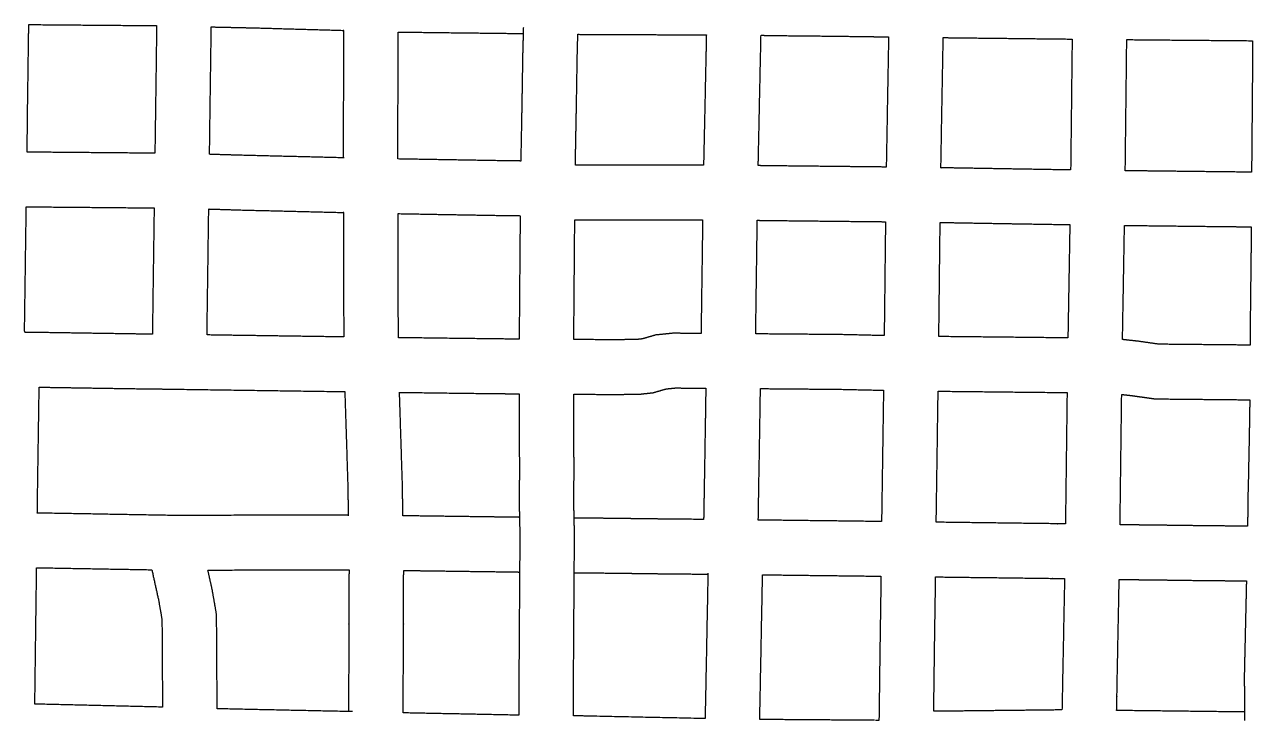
# Model space of a CAD drawing. Header units: millimetres. Extents: x 221 to 753, y -52 to 165.
# Drawn here: x 581.9 to 649.3, y 47 to 85.2 of the extents above; entities that cross this region are included whole.
import ezdxf

# ---------------------------------------------------------------- set-up
doc = ezdxf.new("R2010")
doc.units = ezdxf.units.MM
doc.layers.add('Laser$Cut', color=1, linetype='Continuous', true_color=0xff0000)

msp = doc.modelspace()

# ---------------------------------------------------------------- linework, layer by layer
at = {"layer": 'Laser$Cut', "lineweight": -3}
for points, degree, knots in [([(582.061, 78.186), (582.076, 79.458), (582.09, 80.729), (582.121, 82.959), (582.152, 85.189)], 2, [60.602838, 60.602838, 60.602838, 62.966702, 62.966702, 68.195793, 68.195793, 68.195793]), ([(592.167, 85.06), (593.357, 85.034), (594.547, 85.008), (595.519, 84.981), (596.491, 84.953), (597.948, 84.911), (599.406, 84.87), (599.411, 84.87), (599.415, 84.87)], 2, [-171.348598, -171.348598, -171.348598, -168.504759, -168.504759, -167.831047, -167.831047, -166.820479, -166.820479, -166.810423, -166.810423, -166.810423]), ([(609.292, 85.021), (609.273, 84.301), (609.254, 83.581), (609.232, 82.214), (609.209, 80.847), (609.18, 79.274), (609.151, 77.7)], 2, [-148.179371, -148.179371, -148.179371, -146.031844, -146.031844, -143.884317, -143.884317, -141.889849, -141.889849, -141.889849]), ([(602.415, 84.778), (605.416, 84.743), (608.416, 84.707), (608.85, 84.702), (609.283, 84.697)], 2, [-161.072237, -161.072237, -161.072237, -153.699984, -153.699984, -152.635226, -152.635226, -152.635226]), ([(612.283, 84.653), (613.137, 84.649), (613.991, 84.646), (616.016, 84.637), (618.04, 84.628), (618.688, 84.626), (619.335, 84.623)], 2, [-148.500052, -148.500052, -148.500052, -147.649242, -147.649242, -145.632328, -145.632328, -144.987573, -144.987573, -144.987573]), ([(619.335, 84.624), (619.316, 83.727), (619.297, 82.831), (619.239, 80.149), (619.182, 77.467)], 2, [-103.628491, -103.628491, -103.628491, -101.952513, -101.952513, -96.939702, -96.939702, -96.939702]), ([(622.182, 77.446), (622.191, 77.829), (622.199, 78.213), (622.267, 81.408), (622.335, 84.602)], 2, [94.838082, 94.838082, 94.838082, 95.555789, 95.555789, 101.536114, 101.536114, 101.536114]), ([(622.335, 84.6), (622.87, 84.592), (623.404, 84.583), (624.922, 84.568), (626.44, 84.553), (626.961, 84.546), (627.482, 84.539), (627.981, 84.532), (628.481, 84.525), (628.907, 84.519), (629.334, 84.513)], 2, [-141.535937, -141.535937, -141.535937, -139.844661, -139.844661, -137.652363, -137.652363, -135.547757, -135.547757, -133.530843, -133.530843, -131.807851, -131.807851, -131.807851]), ([(632.334, 84.473), (632.931, 84.466), (633.528, 84.459), (636.468, 84.426), (639.408, 84.393)], 2, [-126.328923, -126.328923, -126.328923, -125.463187, -125.463187, -121.202258, -121.202258, -121.202258]), ([(649.301, 84.303), (649.302, 83.476), (649.303, 82.648), (649.279, 79.868), (649.255, 77.087)], 2, [-111.3447883, -111.3447883, -111.3447883, -111.1775668, -111.1775668, -110.7827961, -110.7827961, -110.7827961]), ([(612.147, 77.475), (612.178, 79.135), (612.209, 80.795), (612.231, 82.156), (612.253, 83.518)], 2, [143.924229, 143.924229, 143.924229, 146.031844, 146.031844, 148.179371, 148.179371, 148.179371]), ([(609.151, 77.7), (608.856, 77.705), (608.561, 77.71), (608.338, 77.712), (608.115, 77.714)], 2, [188.5611888, 188.5611888, 188.5611888, 188.7093696, 188.7093696, 188.8223803, 188.8223803, 188.8223803]), ([(629.207, 77.369), (627.701, 77.385), (626.195, 77.401), (624.99, 77.414), (623.785, 77.427), (623.45, 77.43), (623.115, 77.434), (622.705, 77.439), (622.295, 77.445), (622.239, 77.445), (622.182, 77.446)], 2, [62.307065, 62.307065, 62.307065, 65.454022, 65.454022, 67.971484, 67.971484, 68.67055, 68.67055, 70.488946, 70.488946, 70.739526, 70.739526, 70.739526]), ([(639.326, 77.208), (637.908, 77.232), (636.491, 77.256), (634.358, 77.292), (632.225, 77.328), (632.216, 77.328), (632.207, 77.329)], 2, [53.711234, 53.711234, 53.711234, 55.384172, 55.384172, 57.901635, 57.901635, 57.912254, 57.912254, 57.912254]), ([(649.255, 77.087), (646.592, 77.117), (643.929, 77.148), (643.127, 77.157), (642.325, 77.166)], 2, [46.09755, 46.09755, 46.09755, 50.349247, 50.349247, 51.629652, 51.629652, 51.629652]), ([(582.015, 75.187), (582.333, 75.185), (582.651, 75.183), (585.84, 75.155), (589.03, 75.127)], 2, [-113.852268, -113.852268, -113.852268, -112.335546, -112.335546, -105.392524, -105.392524, -105.392524]), ([(593.602, 75.018), (596.495, 74.947), (599.388, 74.875), (599.402, 74.875), (599.416, 74.875)], 2, [-97.105985, -97.105985, -97.105985, -94.567725, -94.567725, -94.521219, -94.521219, -94.521219]), ([(608.074, 74.714), (608.298, 74.712), (608.521, 74.71), (608.819, 74.705), (609.117, 74.7)], 2, [-86.952945, -86.952945, -86.952945, -84.414685, -84.414685, -82.185073, -82.185073, -82.185073]), ([(612.115, 74.475), (614.319, 74.472), (616.524, 74.47), (617.827, 74.468), (619.13, 74.467)], 2, [-75.424497, -75.424497, -75.424497, -73.9529, -73.9529, -73.083074, -73.083074, -73.083074]), ([(622.13, 74.446), (622.605, 74.44), (623.08, 74.434), (625.442, 74.409), (627.804, 74.383), (628.485, 74.376), (629.165, 74.369)], 2, [-67.467432, -67.467432, -67.467432, -65.454022, -65.454022, -60.747025, -60.747025, -59.390811, -59.390811, -59.390811]), ([(632.165, 74.329), (634.275, 74.293), (636.385, 74.257), (637.834, 74.233), (639.282, 74.208)], 2, [-55.195758, -55.195758, -55.195758, -52.8235, -52.8235, -51.194783, -51.194783, -51.194783]), ([(642.282, 74.166), (645.121, 74.134), (647.96, 74.102), (648.595, 74.095), (649.23, 74.087)], 2, [-49.213107, -49.213107, -49.213107, -44.899975, -44.899975, -43.935249, -43.935249, -43.935249]), ([(649.233, 74.087), (649.228, 73.302), (649.223, 72.517), (649.221, 72.38), (649.219, 72.243), (649.203, 70.841), (649.187, 69.44)], 2, [-110.5128252, -110.5128252, -110.5128252, -110.341459, -110.341459, -110.1742374, -110.1742374, -110.0070159, -110.0070159, -110.0070159]), ([(588.931, 68.195), (588.525, 68.2), (588.12, 68.205), (586.885, 68.224), (585.651, 68.243), (584.357, 68.263), (583.064, 68.283), (582.821, 68.286), (582.577, 68.289), (582.262, 68.293), (581.946, 68.297)], 2, [137.884792, 137.884792, 137.884792, 139.698948, 139.698948, 140.9624, 140.9624, 142.286015, 142.286015, 143.429138, 143.429138, 144.912983, 144.912983, 144.912983]), ([(599.432, 68.045), (597.984, 68.066), (596.535, 68.087), (594.236, 68.12), (591.937, 68.154)], 2, [129.467945, 129.467945, 129.467945, 131.095447, 131.095447, 133.679648, 133.679648, 133.679648]), ([(609.062, 67.924), (608.544, 67.929), (608.027, 67.934), (607.962, 67.935), (607.897, 67.935), (605.798, 67.961), (603.7, 67.987), (603.359, 67.991), (603.019, 67.996), (602.728, 68), (602.437, 68.005)], 2, [116.841784, 116.841784, 116.841784, 118.761755, 118.761755, 119.002413, 119.002413, 121.228494, 121.228494, 121.58948, 121.58948, 123.091708, 123.091708, 123.091708]), ([(582.621, 58.382), (582.626, 58.765), (582.631, 59.147), (582.677, 62.219), (582.722, 65.291)], 2, [42.786884, 42.786884, 42.786884, 44.601414, 44.601414, 46.936473, 46.936473, 46.936473]), ([(582.724, 65.287), (582.873, 65.285), (583.022, 65.284), (584.194, 65.265), (585.365, 65.247), (586.721, 65.226), (588.077, 65.205), (588.374, 65.201), (588.67, 65.198), (589.532, 65.187), (590.393, 65.176), (591.795, 65.155), (593.198, 65.135), (596.346, 65.09), (599.494, 65.044)], 2, [-144.096548, -144.096548, -144.096548, -143.429138, -143.429138, -142.286015, -142.286015, -140.9624, -140.9624, -139.698948, -139.698948, -136.028923, -136.028923, -134.524815, -134.524815, -131.149437, -131.149437, -131.149437]), ([(602.497, 65.004), (602.639, 65.001), (602.781, 64.999), (602.879, 64.998), (602.976, 64.996), (605.062, 64.97), (607.148, 64.944), (607.506, 64.94), (607.864, 64.936), (608.46, 64.93), (609.057, 64.924)], 2, [-124.881616, -124.881616, -124.881616, -124.176547, -124.176547, -123.695232, -123.695232, -121.58948, -121.58948, -121.228494, -121.228494, -119.106823, -119.106823, -119.106823]), ([(609.057, 64.924), (609.065, 63.046), (609.073, 61.168), (609.073, 60.963), (609.073, 60.758)], 2, [-129.785718, -129.785718, -129.785718, -126.7041, -126.7041, -124.556573, -124.556573, -124.556573]), ([(617.642, 65.245), (618.14, 65.241), (618.638, 65.236), (618.97, 65.233), (619.302, 65.229)], 2, [-106.448956, -106.448956, -106.448956, -103.617115, -103.617115, -101.72922, -101.72922, -101.72922]), ([(619.302, 65.229), (619.299, 64.882), (619.295, 64.534), (619.281, 63.656), (619.266, 62.779)], 2, [-101.72922, -101.72922, -101.72922, -98.311633, -98.311633, -96.60284, -96.60284, -96.60284]), ([(622.186, 57.998), (622.241, 61.247), (622.295, 64.495), (622.298, 64.841), (622.302, 65.188)], 2, [91.610518, 91.610518, 91.610518, 94.03965, 94.03965, 96.60284, 96.60284, 96.60284]), ([(622.3, 65.21), (623.674, 65.198), (625.049, 65.187), (625.739, 65.183), (626.429, 65.179)], 2, [-75.618581, -75.618581, -75.618581, -73.769463, -73.769463, -71.462008, -71.462008, -71.462008]), ([(649.158, 64.596), (649.142, 63.65), (649.126, 62.703), (649.102, 61.487), (649.079, 60.27)], 2, [-109.4816841, -109.4816841, -109.4816841, -109.3381297, -109.3381297, -109.1709081, -109.1709081, -109.1709081]), ([(619.266, 62.779), (619.244, 61.463), (619.222, 60.147), (619.204, 59.088), (619.186, 58.029)], 2, [-96.60284, -96.60284, -96.60284, -94.03965, -94.03965, -91.97737, -91.97737, -91.97737]), ([(612.069, 58.606), (612.071, 59.68), (612.073, 60.755), (612.073, 60.965), (612.073, 61.175)], 2, [124.556573, 124.556573, 124.556573, 126.7041, 126.7041, 130.999154, 130.999154, 130.999154]), ([(649.05, 59.154), (649.049, 59.051), (649.049, 58.949), (649.047, 58.692), (649.046, 58.435)], 2, [-108.836465, -108.836465, -108.836465, -107.003335, -107.003335, -102.420508, -102.420508, -102.420508]), ([(609.081, 58.144), (608.921, 58.147), (608.76, 58.149), (608.015, 58.159), (607.27, 58.169), (604.976, 58.2), (602.681, 58.23)], 2, [121.165134, 121.165134, 121.165134, 121.525087, 121.525087, 122.95293, 122.95293, 127.348763, 127.348763, 127.348763]), ([(619.186, 58.029), (619.076, 58.03), (618.966, 58.031), (617.982, 58.04), (616.998, 58.049), (616.75, 58.052), (616.503, 58.055), (616.091, 58.06), (615.679, 58.064), (615.424, 58.068), (615.168, 58.072), (614.839, 58.078), (614.51, 58.083), (614.023, 58.087), (613.536, 58.091), (612.81, 58.098), (612.085, 58.104)], 2, [109.552896, 109.552896, 109.552896, 109.712926, 109.712926, 111.14077, 111.14077, 111.919594, 111.919594, 113.217633, 113.217633, 114.126261, 114.126261, 115.294497, 115.294497, 116.332928, 116.332928, 117.880739, 117.880739, 117.880739]), ([(628.951, 57.914), (628.702, 57.917), (628.454, 57.92), (625.32, 57.958), (622.186, 57.996)], 2, [102.960213, 102.960213, 102.960213, 103.092924, 103.092924, 104.765089, 104.765089, 104.765089]), ([(649.046, 58.435), (649.043, 58.273), (649.04, 58.11), (649.036, 57.883), (649.032, 57.655)], 2, [-102.420508, -102.420508, -102.420508, -101.503943, -101.503943, -100.223212, -100.223212, -100.223212]), ([(639.04, 57.784), (638.749, 57.788), (638.458, 57.793), (638.35, 57.794), (638.242, 57.796), (635.097, 57.836), (631.952, 57.876)], 2, [91.01236, 91.01236, 91.01236, 92.059588, 92.059588, 92.449, 92.449, 98.263915, 98.263915, 98.263915]), ([(649.029, 57.656), (648.354, 57.663), (647.679, 57.67), (646.822, 57.679), (645.965, 57.688), (645.288, 57.697), (644.611, 57.706), (644.084, 57.713), (643.558, 57.72), (642.987, 57.725), (642.416, 57.729)], 2, [80.208032, 80.208032, 80.208032, 81.026251, 81.026251, 82.064683, 82.064683, 83.232919, 83.232919, 84.141546, 84.141546, 85.439586, 85.439586, 85.439586]), ([(599.725, 55.269), (599.722, 53.794), (599.72, 52.318), (599.72, 52.251), (599.72, 52.183), (599.719, 51.656), (599.717, 51.128), (599.705, 49.307), (599.692, 47.485)], 2, [-123.657522, -123.657522, -123.657522, -120.083068, -120.083068, -117.414555, -117.414555, -114.746043, -114.746043, -109.879538, -109.879538, -109.879538]), ([(602.692, 47.413), (602.705, 49.264), (602.717, 51.114), (602.719, 51.647), (602.72, 52.18), (602.72, 52.247), (602.72, 52.315), (602.722, 53.772), (602.725, 55.23)], 2, [109.819353, 109.819353, 109.819353, 114.746043, 114.746043, 117.414555, 117.414555, 120.083068, 120.083068, 123.577625, 123.577625, 123.577625]), ([(602.725, 55.23), (603.365, 55.221), (604.005, 55.213), (606.36, 55.181), (608.714, 55.15), (608.9, 55.146), (609.086, 55.143)], 2, [-129.061004, -129.061004, -129.061004, -127.755677, -127.755677, -122.95293, -122.95293, -122.512806, -122.512806, -122.512806]), ([(612.083, 55.104), (613.278, 55.094), (614.473, 55.083), (614.747, 55.079), (615.021, 55.074), (615.33, 55.07), (615.638, 55.065), (615.912, 55.062), (616.185, 55.058), (616.576, 55.054), (616.966, 55.049), (617.47, 55.044), (617.975, 55.04), (618.698, 55.033), (619.421, 55.026)], 2, [-119.039982, -119.039982, -119.039982, -116.332928, -116.332928, -115.294497, -115.294497, -114.126261, -114.126261, -113.217633, -113.217633, -111.919594, -111.919594, -111.14077, -111.14077, -110.023751, -110.023751, -110.023751]), ([(622.421, 54.993), (622.703, 54.989), (622.985, 54.986), (625.952, 54.95), (628.918, 54.914)], 2, [-105.070543, -105.070543, -105.070543, -104.91018, -104.91018, -103.224591, -103.224591, -103.224591]), ([(628.918, 54.914), (628.89, 53.049), (628.862, 51.185), (628.835, 49.094), (628.808, 47.003)], 2, [-44.591826, -44.591826, -44.591826, -41.89675, -41.89675, -35.432667, -35.432667, -35.432667]), ([(631.815, 47.502), (631.838, 49.322), (631.861, 51.142), (631.89, 53.011), (631.918, 54.879)], 2, [36.254583, 36.254583, 36.254583, 41.89675, 41.89675, 44.589381, 44.589381, 44.589381]), ([(631.918, 54.876), (634.861, 54.839), (637.804, 54.801), (638.002, 54.799), (638.2, 54.796), (638.596, 54.79), (638.992, 54.784)], 2, [-98.240516, -98.240516, -98.240516, -92.449, -92.449, -92.059588, -92.059588, -90.535765, -90.535765, -90.535765]), ([(641.851, 47.546), (641.859, 47.96), (641.867, 48.374), (641.929, 51.555), (641.991, 54.736)], 2, [146.905474, 146.905474, 146.905474, 147.607493, 147.607493, 152.996048, 152.996048, 152.996048]), ([(641.994, 54.733), (642.381, 54.73), (642.769, 54.726), (643.147, 54.723), (643.526, 54.72), (644.162, 54.712), (644.798, 54.703), (645.364, 54.696), (645.929, 54.688), (646.733, 54.68), (647.537, 54.671)], 2, [-85.071098, -85.071098, -85.071098, -84.141546, -84.141546, -83.232919, -83.232919, -82.064683, -82.064683, -81.026251, -81.026251, -79.98782, -79.98782, -79.98782]), ([(648.941, 53.302), (648.93, 52.826), (648.919, 52.35), (648.909, 51.874), (648.898, 51.398), (648.887, 50.922), (648.876, 50.446), (648.866, 49.97), (648.855, 49.494)], 2, [-90.50516, -90.50516, -90.50516, -88.67203, -88.67203, -86.838899, -86.838899, -85.005769, -85.005769, -83.172638, -83.172638, -83.172638]), ([(619.267, 47.099), (616.155, 47.165), (613.042, 47.231), (612.631, 47.241), (612.219, 47.251), (612.128, 47.253), (612.037, 47.255)], 2, [337.546719, 337.546719, 337.546719, 338.392606, 338.392606, 338.985788, 338.985788, 339.116893, 339.116893, 339.116893]), ([(628.616, 47.005), (628.618, 47.005), (628.62, 47.005), (628.621, 47.005), (628.626, 47.006), (628.63, 47.007), (628.634, 47.007), (628.639, 47.008), (628.643, 47.009), (628.647, 47.009), (628.652, 47.01), (628.656, 47.01), (628.66, 47.011), (628.664, 47.012), (628.669, 47.012), (628.673, 47.013)], 3, [14.658512, 14.658512, 14.658512, 14.658512, 15.047311, 15.047311, 15.047311, 16.047311, 16.047311, 16.047311, 17.047311, 17.047311, 17.047311, 18.047311, 18.047311, 18.047311, 19.047311, 19.047311, 19.047311, 19.047311])]:
    msp.add_open_spline(points, degree=degree, knots=knots, dxfattribs=at)
for points, degree in [([(582.152, 85.189), (585.66, 85.16), (589.168, 85.131)], 2), ([(589.168, 85.131), (589.12, 81.629), (589.071, 78.127)], 2), ([(592.071, 78.067), (592.119, 81.563), (592.167, 85.06)], 2), ([(599.415, 84.87), (599.414, 81.373), (599.412, 77.876)], 2), ([(602.412, 77.812), (602.414, 81.295), (602.415, 84.778)], 2), ([(612.253, 83.518), (612.268, 84.085), (612.283, 84.653)], 2), ([(629.334, 84.513), (629.271, 80.943), (629.207, 77.373)], 2), ([(632.207, 77.329), (632.27, 80.903), (632.334, 84.477)], 2), ([(639.408, 84.393), (639.367, 80.801), (639.326, 77.208)], 2), ([(642.325, 77.166), (642.366, 80.764), (642.407, 84.363)], 2), ([(642.407, 84.363), (645.854, 84.333), (649.301, 84.303)], 2), ([(582.675, 78.183), (582.368, 78.184), (582.061, 78.186)], 2), ([(589.071, 78.127), (585.873, 78.155), (582.675, 78.183)], 2), ([(589.071, 78.127), (589.071, 78.127), (589.071, 78.127)], 2), ([(593.685, 78.017), (592.878, 78.042), (592.071, 78.067)], 2), ([(599.468, 77.874), (596.577, 77.946), (593.685, 78.017)], 2), ([(608.115, 77.714), (605.264, 77.763), (602.412, 77.812)], 2), ([(619.182, 77.467), (615.665, 77.471), (612.147, 77.475)], 2), ([(629.207, 77.373), (629.207, 77.371), (629.207, 77.369)], 2), ([(581.92, 68.38), (581.967, 71.783), (582.015, 75.187)], 2), ([(589.03, 75.13), (588.982, 71.662), (588.934, 68.194)], 2), ([(589.03, 75.127), (589.03, 75.127), (589.03, 75.127)], 2), ([(591.934, 68.159), (591.981, 71.613), (592.029, 75.067)], 2), ([(592.029, 75.067), (592.816, 75.042), (593.602, 75.018)], 2), ([(599.416, 74.875), (599.425, 71.46), (599.435, 68.045)], 2), ([(602.435, 68.006), (602.425, 71.409), (602.416, 74.812)], 2), ([(602.416, 74.812), (605.245, 74.763), (608.074, 74.714)], 2), ([(609.117, 74.7), (609.089, 71.312), (609.062, 67.924)], 2), ([(612.062, 67.899), (612.088, 71.187), (612.115, 74.475)], 2), ([(619.13, 74.467), (619.087, 71.352), (619.044, 68.238)], 2), ([(622.044, 68.212), (622.087, 71.332), (622.13, 74.451)], 2), ([(629.165, 74.37), (629.13, 71.244), (629.094, 68.118)], 2), ([(632.094, 68.068), (632.13, 71.198), (632.165, 74.329)], 2), ([(639.282, 74.208), (639.229, 71.101), (639.175, 67.993)], 2), ([(642.174, 67.905), (642.228, 71.035), (642.282, 74.166)], 2), ([(649.23, 74.087), (649.231, 74.087), (649.233, 74.087)], 2), ([(649.187, 69.44), (649.185, 68.53), (649.184, 67.62)], 2), ([(581.946, 68.298), (581.933, 68.339), (581.92, 68.38)], 2), ([(581.946, 68.297), (581.946, 68.298), (581.946, 68.298)], 2), ([(588.934, 68.194), (588.932, 68.194), (588.931, 68.195)], 2), ([(588.934, 68.194), (588.934, 68.194), (588.934, 68.194)], 2), ([(591.933, 68.154), (591.933, 68.154), (591.933, 68.155)], 2), ([(591.937, 68.154), (591.935, 68.154), (591.933, 68.154)], 2), ([(616.555, 68.152), (616.188, 68.044), (615.822, 67.937)], 2), ([(617.505, 68.247), (617.03, 68.199), (616.555, 68.152)], 2), ([(619.044, 68.232), (618.275, 68.239), (617.505, 68.247)], 2), ([(619.044, 68.238), (619.044, 68.235), (619.044, 68.232)], 2), ([(619.044, 68.232), (619.044, 68.232), (619.044, 68.232)], 2), ([(625.07, 68.187), (623.557, 68.199), (622.044, 68.212)], 2), ([(626.472, 68.178), (625.771, 68.182), (625.07, 68.187)], 2), ([(629.091, 68.118), (627.781, 68.148), (626.472, 68.178)], 2), ([(629.094, 68.118), (629.093, 68.118), (629.091, 68.118)], 2), ([(632.094, 68.067), (632.094, 68.068), (632.094, 68.068)], 2), ([(639.178, 67.992), (635.636, 68.029), (632.094, 68.067)], 2), ([(599.435, 68.045), (599.433, 68.045), (599.432, 68.045)], 2), ([(602.435, 68.005), (602.435, 68.006), (602.435, 68.006)], 2), ([(602.437, 68.005), (602.436, 68.005), (602.435, 68.005)], 2), ([(614.546, 67.891), (613.303, 67.895), (612.06, 67.899)], 2), ([(615.53, 67.906), (615.038, 67.898), (614.546, 67.891)], 2), ([(615.822, 67.937), (615.676, 67.922), (615.53, 67.906)], 2), ([(639.175, 67.993), (639.175, 67.993), (639.175, 67.992)], 2), ([(642.174, 67.902), (642.174, 67.903), (642.174, 67.905)], 2), ([(642.175, 67.902), (642.174, 67.902), (642.174, 67.902)], 2), ([(643.011, 67.809), (642.593, 67.855), (642.175, 67.902)], 2), ([(644.191, 67.644), (643.601, 67.727), (643.011, 67.809)], 2), ([(649.184, 67.595), (646.688, 67.62), (644.191, 67.644)], 2), ([(649.184, 67.62), (649.184, 67.608), (649.184, 67.595)], 2), ([(582.722, 65.287), (582.723, 65.287), (582.724, 65.287)], 2), ([(599.494, 65.044), (599.576, 62.469), (599.658, 59.894)], 2), ([(602.657, 59.965), (602.577, 62.486), (602.497, 65.006)], 2), ([(612.073, 61.175), (612.065, 63.037), (612.057, 64.899)], 2), ([(612.057, 64.899), (613.31, 64.895), (614.564, 64.891)], 2), ([(614.564, 64.891), (615.139, 64.9), (615.714, 64.908)], 2), ([(615.714, 64.908), (616.061, 64.946), (616.408, 64.983)], 2), ([(616.408, 64.983), (616.769, 65.089), (617.13, 65.194)], 2), ([(617.13, 65.194), (617.386, 65.22), (617.642, 65.245)], 2), ([(622.302, 65.207), (622.302, 65.208), (622.302, 65.21)], 2), ([(622.302, 65.188), (622.302, 65.197), (622.302, 65.207)], 2), ([(626.429, 65.179), (627.742, 65.148), (629.055, 65.118)], 2), ([(629.056, 65.118), (629.003, 61.516), (628.95, 57.914)], 2), ([(629.055, 65.118), (629.055, 65.118), (629.056, 65.118)], 2), ([(631.95, 57.88), (632.003, 61.475), (632.055, 65.071)], 2), ([(632.055, 65.068), (632.057, 65.068), (632.058, 65.068)], 2), ([(632.058, 65.068), (635.597, 65.03), (639.135, 64.992)], 2), ([(639.13, 64.992), (639.085, 61.388), (639.04, 57.784)], 2), ([(642.039, 57.735), (642.084, 61.312), (642.129, 64.889)], 2), ([(642.129, 64.889), (642.132, 64.888), (642.134, 64.888)], 2), ([(642.134, 64.888), (642.386, 64.86), (642.638, 64.832)], 2), ([(642.638, 64.832), (642.733, 64.819), (642.828, 64.805)], 2), ([(642.828, 64.805), (642.923, 64.792), (643.018, 64.779)], 2), ([(643.018, 64.779), (643.303, 64.739), (643.588, 64.699)], 2), ([(643.588, 64.699), (643.683, 64.686), (643.778, 64.673)], 2), ([(643.778, 64.673), (643.873, 64.659), (643.968, 64.646)], 2), ([(643.968, 64.646), (646.563, 64.621), (649.158, 64.596)], 2), ([(609.073, 60.758), (609.071, 59.661), (609.069, 58.563)], 2), ([(649.079, 60.27), (649.064, 59.712), (649.05, 59.154)], 2), ([(599.658, 59.894), (599.67, 59.084), (599.683, 58.273)], 2), ([(602.683, 58.289), (602.67, 59.127), (602.657, 59.965)], 2), ([(582.621, 58.38), (582.621, 58.381), (582.621, 58.382)], 2), ([(590.124, 58.247), (586.373, 58.313), (582.621, 58.38)], 2), ([(599.686, 58.269), (594.905, 58.258), (590.124, 58.247)], 2), ([(599.683, 58.273), (599.683, 58.248), (599.684, 58.222)], 2), ([(602.685, 58.233), (602.684, 58.261), (602.683, 58.289)], 2), ([(602.685, 58.23), (602.685, 58.232), (602.685, 58.233)], 2), ([(609.069, 58.563), (609.079, 58.234), (609.089, 57.905)], 2), ([(609.082, 58.144), (609.082, 58.144), (609.081, 58.144)], 2), ([(612.089, 57.958), (612.079, 58.282), (612.069, 58.606)], 2), ([(612.096, 56.616), (612.092, 57.287), (612.089, 57.958)], 2), ([(619.186, 58.029), (619.186, 58.029), (619.186, 58.029)], 2), ([(619.186, 58.029), (619.186, 58.029), (619.186, 58.029)], 2), ([(622.186, 57.996), (622.186, 57.997), (622.186, 57.998)], 2), ([(609.089, 57.905), (609.092, 57.262), (609.096, 56.619)], 2), ([(628.95, 57.914), (628.95, 57.914), (628.95, 57.914)], 2), ([(631.95, 57.876), (631.95, 57.878), (631.95, 57.88)], 2), ([(631.952, 57.876), (631.951, 57.876), (631.95, 57.876)], 2), ([(642.039, 57.732), (642.039, 57.734), (642.039, 57.735)], 2), ([(642.416, 57.729), (642.227, 57.731), (642.039, 57.732)], 2), ([(649.032, 57.655), (649.031, 57.655), (649.029, 57.656)], 2), ([(609.096, 56.619), (609.067, 52.398), (609.039, 48.177)], 2), ([(612.039, 48.163), (612.067, 52.39), (612.096, 56.616)], 2), ([(582.485, 47.893), (582.534, 51.636), (582.583, 55.38)], 2), ([(582.583, 55.38), (582.585, 55.38), (582.588, 55.38)], 2), ([(582.588, 55.38), (585.745, 55.324), (588.902, 55.268)], 2), ([(588.902, 55.268), (588.903, 55.268), (588.904, 55.268)], 2), ([(588.904, 55.269), (589.09, 54.432), (589.275, 53.596)], 2), ([(591.981, 55.251), (595.855, 55.26), (599.729, 55.269)], 2), ([(599.725, 55.269), (599.725, 55.269), (599.725, 55.269)], 2), ([(592.219, 54.177), (592.1, 54.714), (591.981, 55.251)], 2), ([(619.421, 55.029), (619.344, 51.066), (619.267, 47.102)], 2), ([(619.422, 55.074), (619.421, 55.052), (619.421, 55.029)], 2), ([(619.421, 55.026), (619.421, 55.026), (619.421, 55.026)], 2), ([(622.267, 47.051), (622.344, 51.024), (622.421, 54.998)], 2), ([(638.992, 54.789), (638.921, 51.182), (638.851, 47.575)], 2), ([(641.991, 54.733), (641.993, 54.733), (641.994, 54.733)], 2), ([(647.537, 54.671), (648.254, 54.664), (648.972, 54.656)], 2), ([(648.972, 54.656), (648.956, 53.979), (648.941, 53.302)], 2), ([(592.458, 52.802), (592.339, 53.49), (592.219, 54.177)], 2), ([(589.275, 53.596), (589.367, 53.065), (589.46, 52.534)], 2), ([(592.491, 47.638), (592.474, 50.22), (592.458, 52.802)], 2), ([(589.46, 52.534), (589.475, 50.132), (589.49, 47.729)], 2), ([(648.855, 49.494), (648.86, 48.48), (648.865, 47.467)], 2), ([(589.49, 47.729), (585.988, 47.813), (582.485, 47.897)], 2), ([(609.039, 48.177), (609.038, 47.731), (609.038, 47.286)], 2), ([(612.037, 47.255), (612.038, 47.709), (612.039, 48.163)], 2), ([(599.914, 47.481), (596.203, 47.559), (592.491, 47.638)], 2), ([(602.692, 47.413), (602.692, 47.413), (602.692, 47.413)], 2), ([(609.038, 47.286), (605.865, 47.349), (602.692, 47.413)], 2), ([(636.494, 47.549), (634.154, 47.523), (631.815, 47.498)], 2), ([(631.815, 47.498), (631.815, 47.5), (631.815, 47.502)], 2), ([(638.851, 47.575), (637.672, 47.562), (636.494, 47.549)], 2), ([(641.851, 47.545), (641.851, 47.545), (641.851, 47.546)], 2), ([(648.865, 47.461), (645.358, 47.503), (641.851, 47.545)], 2), ([(648.865, 47.467), (648.866, 47.234), (648.867, 47)], 2), ([(619.267, 47.102), (619.267, 47.1), (619.267, 47.099)], 2), ([(622.267, 47.05), (622.267, 47.051), (622.267, 47.051)], 2), ([(628.566, 47.004), (625.416, 47.027), (622.267, 47.05)], 2), ([(628.566, 46.997), (628.566, 46.998), (628.566, 46.998), (628.567, 46.998)], 3), ([(628.808, 47.002), (628.741, 47.003), (628.673, 47.003)], 2), ([(628.808, 47.003), (628.808, 47.001), (628.808, 46.999)], 2), ([(628.808, 46.999), (628.808, 46.999), (628.809, 46.999), (628.809, 46.999)], 3)]:
    msp.add_open_spline(points, degree=degree, dxfattribs=at)

doc.saveas('drawing.dxf')
